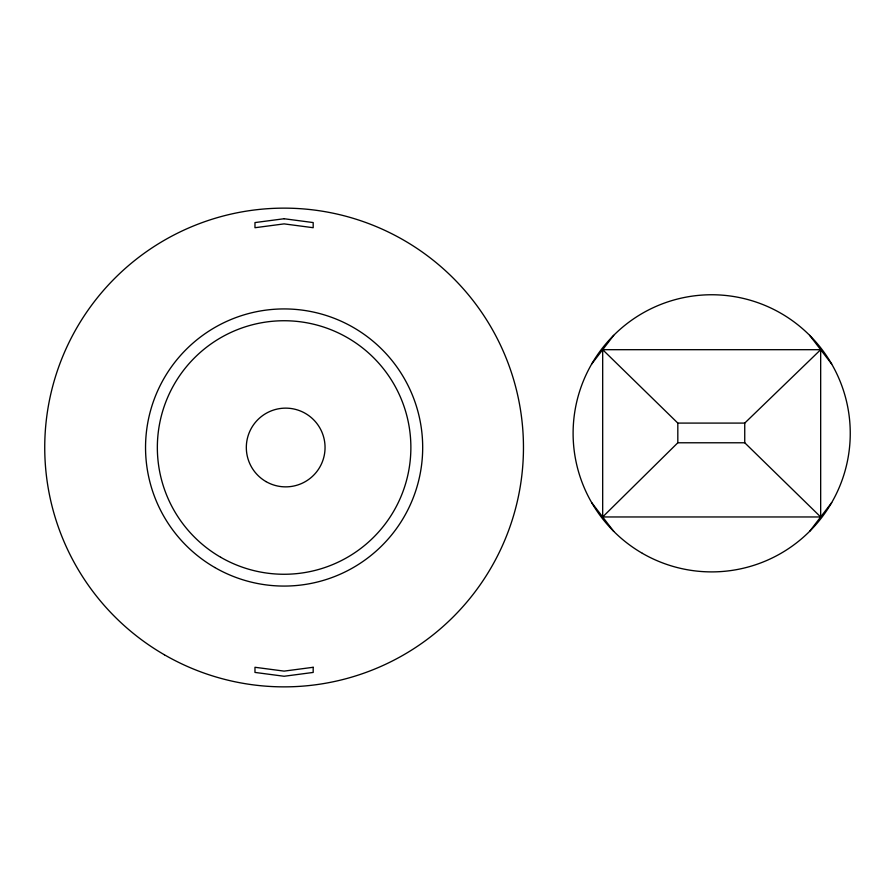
<?xml version="1.0" encoding="UTF-8"?>
<svg xmlns="http://www.w3.org/2000/svg" width="895" height="895" viewBox="0 0 895 895"><rect width="100%" height="100%" fill="white"/><g stroke="black" fill="none" stroke-linecap="round" stroke-linejoin="round"><path stroke-width="1.34" d="M591.662 364.041L613.69 335.345M809.662 531.317L831.69 502.61M602.682 516.963L677.817 442.779L744.741 442.779L820.67 516.963L820.67 349.688L602.682 349.688L602.682 516.963L820.67 516.963M602.682 349.688L677.817 423.089L744.741 423.089L820.67 349.688M809.662 335.345L831.69 364.041M591.662 502.61L613.69 531.317M744.741 423.089L744.741 442.779M677.817 423.089L677.817 442.779M284.107 218.738L254.974 222.575L254.974 227.722L284.107 223.884L313.183 227.71L313.183 222.564L284.107 218.738M313.183 667.29L284.107 671.116L254.974 667.278L254.974 672.425L284.107 676.262L313.183 672.436L313.183 667.29M164.423 654.793A239.357 239.357 0 0 0 523.463 447.5A239.357 239.357 0 0 0 164.423 240.207A239.357 239.357 0 0 0 164.423 654.793M214.822 567.508A138.58 138.58 0 0 0 422.686 447.5A138.58 138.58 0 0 0 214.822 327.492A138.58 138.58 0 0 0 214.822 567.508M220.729 557.283A126.766 126.766 0 0 0 410.872 447.5A126.766 126.766 0 0 0 220.729 337.717A126.766 126.766 0 0 0 220.729 557.283M265.994 481.588A39.369 39.369 0 0 0 325.053 447.5A39.369 39.369 0 0 0 265.994 413.412A39.369 39.369 0 0 0 265.994 481.588M642.386 553.334A138.58 138.58 0 0 0 850.25 433.325A138.58 138.58 0 0 0 642.386 313.317A138.58 138.58 0 0 0 642.386 553.334"/></g></svg>
